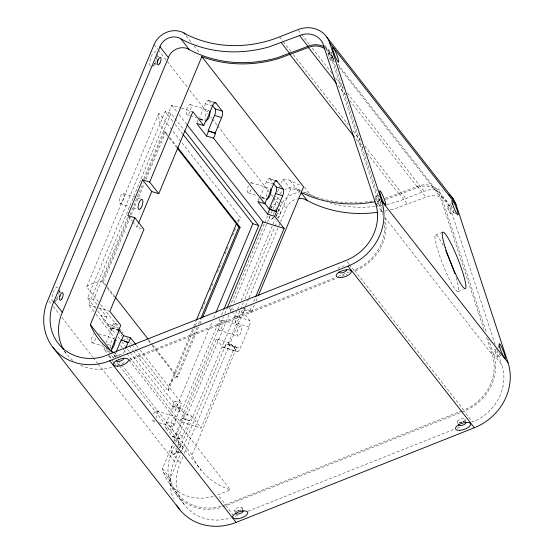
<?xml version="1.0" encoding="UTF-8"?>
<svg xmlns="http://www.w3.org/2000/svg" width="554" height="554" viewBox="0 0 554 554"><rect width="100%" height="100%" fill="white"/><g stroke="black" fill="none" stroke-linecap="round" stroke-linejoin="round"><path stroke-width="0.42" stroke-dasharray="2.77 2.08" d="M238.303 222.196L240.284 217.417L158.873 113.251C158.382 119.345 159.891 125.696 163.534 130.654L176.788 147.613M135.675 349.408L168.132 390.937L169.559 384.656L193.394 327.331M450.547 205.098L451.711 201.157M497.963 347.815L498.891 344.664M95.724 338.293L95.26 339.588A5.291 1.932 -72.7 0 1 91.583 341.915A5.291 1.932 -72.7 0 1 93.633 333.861M237.444 221.482L240.284 217.417M174.434 445.97L170.376 455.907A46.266 41.744 -38 0 0 221.247 507.409M178.63 451.011L172.772 465.291A52.879 47.72 -38 0 0 173.492 499.071M182.875 456.766L178.81 466.703A46.266 41.744 -38 0 0 229.681 518.205L231.247 517.671M98.425 301.75L86.715 286.771L158.873 113.251M95.752 308.571L87.546 298.073L165.134 111.486L171.006 113.314L184.302 130.322M94 311.577L88.695 304.79L171.726 105.128L180.673 107.912M97.005 304.492L93.418 299.901L127.905 216.974M143.818 178.7L171.006 113.314M129.712 215.458L102.22 281.571L105.405 285.649M130.038 214.661L143.292 182.799M144.615 179.614L164.49 131.824L163.534 130.654M106.583 286.016L103.39 281.938L130.882 215.825M131.215 215.028L144.137 183.963M146.118 179.184L165.667 132.191L164.49 131.824M141.595 228.636L136.9 227.175L138.216 224.003M111.79 330.696L107.898 324.111L113.771 325.946L111.79 330.696L104.775 321.715L106.749 316.964L99.062 307.117M119.096 330.496L111.7 327.85L113.674 323.093L118.376 324.561M197.03 122.649L198.007 120.301M105.946 342.974L112.047 328.3M199.011 119.186L205.43 103.737A5.291 1.932 -72.7 0 1 208.816 100.773L213.512 102.241M113.251 357.946A5.291 1.932 -72.7 0 0 114.747 355.426L115.71 353.106M123.403 353.757L125.01 349.893M193.727 326.535L196.047 320.96M168.132 390.937L194.939 326.465M195.271 325.669L196.926 321.687M202.224 308.952L205.859 300.199M209.834 290.649L213.477 281.889M217.445 272.339L221.42 262.79M225.062 254.03L228.698 245.277M232.673 235.727L236.316 226.974M197.148 327.372L176.615 376.755L172.509 379.719L169.559 384.656M198.471 324.187L200.458 319.409M152.17 345.481L176.615 376.755L177.786 377.122L198.657 326.943M199.98 323.758L201.968 318.972M172.758 405.971L174.739 401.221L181.781 403.416L179.808 408.166L180.161 408.617L173.734 424.066A5.291 1.932 -72.7 0 0 173.16 430.617L166.11 428.422A5.291 1.932 -72.7 0 1 166.685 421.871L173.111 406.421L172.758 405.971L179.808 408.166M258.088 200.777L259.715 196.857M260.068 197.307L266.495 181.857A5.291 1.932 -72.7 0 1 269.874 178.9L274.576 180.362M219.945 318.855L181.144 412.148L175.272 410.32L212.411 321.015M213.74 317.823L215.728 313.038M221.6 314.866L223.587 310.081M254.404 305.053L251.419 312.248L250.013 310.448L242.964 308.253L228.137 343.909L235.187 346.105L201.088 428.11L179.939 421.525L223.442 316.902M224.772 313.709L226.766 308.917M166.11 428.422L172.426 436.504A5.291 1.932 -72.7 0 0 175.805 433.547L182.231 418.097L189.634 420.742L191.608 415.985L184.558 413.79L174.739 401.221M189.634 420.742L182.585 418.547L184.558 413.79M213.297 496.363A44.936 40.553 -38 0 1 178.928 492.104L175.445 489.625A44.936 40.553 -38 0 1 163.499 472.361L162.502 468.629L173.748 441.573M174.081 440.783L216.427 338.937L230.526 343.328L236.828 351.388A5.291 1.932 -72.7 0 0 240.207 348.431L249.106 327.04A5.291 1.932 -72.7 0 0 249.681 320.489L243.379 312.428L238.677 310.967M229.612 307.241L264.334 223.74M264.667 222.95L267.97 214.994M270.615 208.636L271.938 205.451M273.593 201.476L275.906 195.908M277.561 191.933L279.874 186.366M281.197 183.187L282.962 179.191A13.04 11.766 -38 0 1 288.322 179.849L301.231 185.839M175.763 442.771L228.927 314.942M230.249 311.743L232.244 306.951M233.906 302.955L267.132 223.061M267.464 222.258L278.447 196.116M172.426 436.504L179.475 438.699A5.291 1.932 -72.7 0 0 182.855 435.742L189.281 420.292M179.953 447.826L237.313 309.894M237.645 309.097L239.64 304.312M241.295 300.323L275.109 218.996M276.439 215.811L280.421 206.24A20.99 18.94 -38 0 1 293.26 193.796L296.161 192.889A20.99 18.94 -38 0 1 299.125 192.397M220.998 506.218A44.936 40.553 -38 0 1 171.2 482.215L170.203 478.483L181.449 451.434M181.781 450.644L226.108 344.041L240.207 348.431M249.106 327.04L235.007 322.65L240.298 309.928M240.63 309.132L243.275 302.768M244.923 298.793L274.687 227.23M275.013 226.441L277 221.669M278.323 218.484L290.67 189.046A13.04 11.766 -38 0 1 296.023 189.71L299.887 191.663M184.205 453.567L245.339 306.563M245.671 305.76L248.656 298.571M248.988 297.775L280.22 222.673M280.553 221.87L287.228 206.227A14.362 12.964 -38 0 1 297.082 198.941M462.057 410.715L225.589 504.646L217.888 494.791L230.471 489.791A72.636 65.538 -38 0 1 192.113 454.862L236.593 347.898L229.543 345.703L230.526 343.328M243.379 312.428L244.369 310.053L243.428 308.855M250.013 310.448L252.001 305.676M253.656 301.695L255.311 297.713M256.066 301.064L258.06 296.265M152.551 66.411L155.771 63.738M54.701 301.722L57.914 299.049M271.869 219.065L273.801 217.459M174.011 454.377L177.232 451.704M86.715 286.771C91.306 283.163 97.615 281.044 103.39 281.938M328.093 53.523L331.257 52.263M331.015 60.898L334.18 59.638M375.203 196.802L378.368 195.541M384.718 198.339A124.276 112.137 -38 0 0 387.177 197.653L420.036 185.438A19.819 17.88 -38 0 1 440.61 193.976L486.454 332.822M385.771 199.308A125.599 113.335 -38 0 0 387.426 198.844L420.251 186.636A18.49 16.689 -38 0 1 439.454 194.606L483.884 329.201M378.119 204.177A3.968 0.526 68.3 0 0 376.367 198.498A3.968 0.526 68.3 0 0 375.494 198.789A3.968 0.526 68.3 0 0 378.119 204.177L381.291 202.916M386.844 204.412A117.656 106.167 -38 0 0 405.888 198.547L424.156 191.296A26.44 23.857 -38 0 1 440.541 190.14L443.366 191.088M390.674 209.772A124.276 112.137 -38 0 0 395.618 208.449L428.477 196.234A19.819 17.88 -38 0 1 449.052 204.772L495.428 345.26M447.459 206.24L450.624 204.987M450.381 213.615A3.968 0.526 68.3 0 0 448.622 207.944A3.968 0.526 68.3 0 0 447.75 208.228A3.968 0.526 68.3 0 0 450.381 213.615L453.546 212.362A3.968 0.526 68.3 0 0 451.787 206.684A3.968 0.526 68.3 0 0 450.921 206.974A3.968 0.526 68.3 0 0 453.546 212.362M435.582 235.034L442.888 232.133M128.722 359.601L334.955 277.686M338.162 276.411L349.394 271.945M117.282 365.439L126.132 361.928M129.352 360.647L336.084 278.53M341.714 276.294L347.351 274.057M457.971 291.57L463.089 289.541M494.639 349.747L497.804 348.494M497.561 357.122A3.968 0.526 68.3 0 0 495.802 351.444A3.968 0.526 68.3 0 0 494.937 351.735A3.968 0.526 68.3 0 0 497.561 357.122L500.726 355.862M222.812 506.875L460.824 412.501M461.627 412.183L464.044 411.22A46.273 41.751 -38 0 0 493.482 354.2L488.614 339.401M237.59 515.324L234.377 516.598L225.935 505.802M248.047 511.169L453.982 429.371M457.195 428.09L461.219 426.49M222.528 505.691L225.589 504.646M157.398 56.418L158.929 56.896M154.94 63.952L156.463 64.43M208.38 100.475L214.647 102.421M205.43 103.737L212.48 105.932M190.271 104.602L209.073 110.454A5.291 1.932 -72.7 0 0 206.123 113.715A5.291 1.932 -72.7 0 0 205.25 119.643M181.483 108.162L192.875 111.707M187.176 114.72L189.627 115.481M190.451 115.738L196.171 117.517M200.257 118.791L205.16 120.315M200.223 119.221L204.142 120.44M199.793 119.429L204.488 120.89M269.445 178.596L274.14 180.057M266.495 181.857L273.544 184.053M251.329 182.73L269.313 188.325M248.24 192.84L257.229 195.638M261.315 196.912L266.218 198.436M262.07 197.591L265.982 198.81M261.633 197.799L265.553 199.018M278.24 209.551L279.77 210.021M123.217 193.519L123.646 193.824A5.291 1.932 -72.7 0 1 122.102 202.21A5.291 1.932 -72.7 0 1 119.325 200.257A5.291 1.932 -72.7 0 1 123.217 193.519L140.377 198.865M120.121 203.63L129.927 206.684M133.195 207.702L137.288 208.976M244.369 310.053L251.419 312.248M233.982 309.499L229.28 308.038L231.378 310.725M231.904 311.396L235.582 316.099L249.681 320.489M222.14 320.094L240.942 325.946M219.052 330.205L237.846 336.056M87.546 298.073L93.418 299.901M59.548 291.736L61.072 292.207M88.695 304.79L97.642 307.574M98.46 307.823L109.844 311.369M216.427 338.937L222.729 346.998L236.828 351.388M223.158 347.303L237.257 351.693M106.749 316.964L100.876 315.136L104.775 321.715M111.7 327.85L118.75 330.046M98.674 333.75L114.2 338.584A5.291 1.932 -72.7 0 0 111.008 342.483A5.291 1.932 -72.7 0 0 110.682 348.397M107.192 344.235L111.105 345.454M92.31 342.85L103.757 346.409M104.637 347.635A5.291 1.932 -72.7 0 0 105.052 350.301L111.319 352.247M114.747 355.426L117.884 356.395M173.111 406.421L180.161 408.617M156.463 410.86L175.265 416.712M166.685 421.871L173.734 424.066M153.375 420.971L155.009 421.476M159.095 422.75L172.169 426.822M175.805 433.547L182.855 435.742M172.862 436.808L179.905 439.003M178.859 444.391L181.913 445.34M176.394 451.925L179.448 452.874M300.552 190.541L296.577 188.533A14.362 12.964 -38 0 0 284.763 189.648M304.984 192.688A20.99 18.94 -38 0 1 310.337 194.634L314.263 196.808A117.656 106.167 -38 0 0 315.732 197.501M453.407 212.314L456.946 214.384M324.692 45.172L329.969 51.917M439.419 191.961L447.861 202.757M325.267 47.526L332.123 56.3L382.135 208.401M441.58 196.338L450.014 207.134M328.882 52.685L333.667 58.8M337.919 64.243L438.339 192.723M325.911 49.493A18.49 16.689 -38 0 1 329.997 54.569L330.918 56.82L334.637 61.577M338.889 67.013L440.375 196.864M298.357 30.338L301.023 33.752M301.556 34.431L309.554 44.659M312.221 48.073L331.943 73.308M335.669 78.079L343.667 88.308M347.4 93.086L424.156 191.296M417.404 186.303L425.839 197.099M338.037 85.496L345.481 95.011M349.726 100.447L417.737 187.467M279.562 36.91L282.755 41.003M283.288 41.689L291.286 51.917M293.419 54.645L348.321 124.892M353.12 131.028L360.585 140.578M364.844 146.034L405.888 198.547M399.178 193.547L407.612 204.343M355.952 138.957L362.856 147.793M367.108 153.236L399.524 194.703M376.644 204.71L382.973 212.805M493.482 354.2L501.917 364.996A46.273 41.751 -38 0 1 472.479 422.016L464.044 411.22M384.933 217.362L492.264 354.685A44.95 40.56 -38 0 1 463.663 410.078L354.214 270.033A44.95 40.56 -38 0 0 384.448 222.016M186.137 35.726L191.469 42.547M194.135 45.954L199.994 53.461M304.471 187.134L310.337 194.634M298.544 189.426L300.656 192.127M290.171 180.694L297.879 190.548M282.852 179.212L290.559 189.066M347.206 261.73L348.785 263.759M349.311 264.431L354.588 271.183A46.273 41.751 -38 0 0 385.169 218.442M208.816 100.773L211.974 104.817M269.874 178.9L273.032 182.938M277.762 197.494L286.203 208.29M154.088 44.604L157.814 49.382M158.347 50.061L187.667 87.574M189.8 90.302L207.923 113.487M210.589 116.901L211.656 118.265M212.189 118.944L216.988 125.079M217.521 125.765L269.223 191.919M271.356 194.648L272.956 196.691M273.489 197.376L278.288 203.512M278.821 204.197L280.421 206.24M171.726 105.128L177.031 111.915M179.15 114.63L186.58 124.131M165.134 111.486L173.111 121.686M175.237 124.408L182.681 133.936M165.667 132.191L167.786 134.906M169.912 137.627L176.823 146.471M235.187 346.105L236.593 347.898M128.293 216.171L132.344 221.344M132.849 221.995L136.9 227.175M228.137 343.909L229.543 345.703M107.109 286.695L114.553 296.217M148.562 339.727L152.281 344.484M152.814 345.17L177.786 377.122M107.531 288.371L114.443 297.207M148.451 340.724L151.637 344.803M136.36 345.294L139.532 349.352M140.058 350.024L181.781 403.416M191.608 415.985L201.088 428.11M100.551 304.471L118.646 327.622M119.172 328.3L122.898 333.065M126.624 337.829L128.223 339.872M130.349 342.601L131.416 343.958M131.949 344.636L135.141 348.722M113.674 323.093L117.815 328.39M113.771 325.946L117.483 330.696M118.016 331.375L121.728 336.126M123.854 338.84L124.913 340.198M129.158 345.627L132.87 350.377M133.403 351.056L181.144 412.148M182.231 418.097L182.585 418.547M97.802 311.196L115.855 334.297M117.974 337.012L119.567 339.048M121.686 341.763L125.405 346.513M127.524 349.228L129.65 351.942M130.176 352.621L175.272 410.32M96.126 314.291L114.692 338.044M115.218 338.723L118.404 342.794M120.523 345.509L126.36 352.974M126.894 353.653L179.939 421.525M129.255 360.287L230.471 489.791M113.681 354.512L115.786 357.205M118.418 360.578L121.077 363.978M121.603 364.657L192.113 454.862M105.745 348.106L113.736 358.327M116.936 362.42L119.062 365.148M119.595 365.827L201.102 470.111M105.052 350.301L108.736 355.01M109.263 355.689L111.368 358.383A5.291 1.932 -72.7 0 0 112.053 358.708M108.57 355.64L111.209 359.013M111.735 359.691L113.314 361.714M113.84 362.385L115.952 365.086M171.775 452.362L180.216 463.158M49.057 301.106L51.19 303.834M53.316 306.563L59.714 314.748M61.847 317.477L92.767 357.032M93.294 357.718L97.559 363.168M98.093 363.853L174.323 461.378M162.502 468.629L170.203 478.483M163.499 472.361L171.2 482.215M169.476 483.587L177.183 493.441M64.049 350.841L66.688 354.214M176.137 494.258L184.579 505.054M332.123 56.3L331.154 53.939A19.819 17.88 -38 0 0 325.51 47.575M497.056 350.197L501.917 364.996M486.585 337.421L492.264 354.685M464.924 419.323L465.9 422.3M457.438 421.926L458.414 424.904M330.918 56.82L382.807 214.64M242.07 507.845L243.054 510.823M234.584 510.449L235.568 513.426M156.921 53.71L157.904 57.207A3.968 1.447 -72.7 0 0 157.253 56.376M178.146 440.866L179.364 445.181M59.181 289.444L60.047 292.526M500.664 355.862A3.968 0.526 68.3 0 1 500.151 355.259M500.013 355.031A3.968 0.526 68.3 0 1 499.403 353.833M499.237 353.48A3.968 0.526 68.3 0 1 499.078 353.106M333.737 59.23A3.968 0.526 68.3 0 1 333.169 58.253M333.016 57.941A3.968 0.526 68.3 0 1 331.334 53.461A3.968 0.526 68.3 0 1 331.707 52.672M380.84 202.508A3.968 0.526 68.3 0 1 380.279 201.531M380.12 201.22A3.968 0.526 68.3 0 1 378.437 196.739A3.968 0.526 68.3 0 1 378.811 195.95M379.22 196.635A3.968 0.526 68.3 0 1 379.532 197.238M381.782 205.423A117.656 106.167 -38 0 1 375.854 206.33M375.003 206.434A117.656 106.167 -38 0 1 330.219 202.923M177.46 445.208A3.968 1.447 -72.7 0 1 179.281 447.542M177.986 450.838A3.968 1.447 -72.7 0 1 176.089 451.649A3.968 1.447 -72.7 0 1 176.165 447.978M174.468 441.379A7.929 2.902 -72.7 0 1 177.876 440.298A7.929 2.902 -72.7 0 1 177.938 446.836M177.211 449.211A7.929 2.902 -72.7 0 1 171.844 454.412A7.929 2.902 -72.7 0 1 173.021 443.851M273.676 214.592A3.968 1.447 -72.7 0 1 274.278 211.87M275.31 209.89A3.968 1.447 -72.7 0 1 275.691 209.454M276.065 209.163A3.968 1.447 -72.7 0 1 276.238 209.08M270.878 208.539A7.929 2.902 -72.7 0 1 274.832 204.35A7.929 2.902 -72.7 0 1 276.211 209.19M273.378 217.327A7.929 2.902 -72.7 0 1 269.022 216.15M269.355 213.193A7.929 2.902 -72.7 0 1 269.535 212.404M58.897 291.826A3.968 1.447 -72.7 0 1 60.095 292.789M58.108 298.89A3.968 1.447 -72.7 0 1 56.577 298.474M52.526 301.757A7.929 2.902 -72.7 0 1 53.392 291.93A7.929 2.902 -72.7 0 1 58.461 287.491M59.043 291.854A7.929 2.902 -72.7 0 1 56.21 299.984M55.836 300.524A7.929 2.902 -72.7 0 1 55.455 300.995M156.339 63.135A3.968 1.447 -72.7 0 1 154.434 63.163M150.182 66.12A7.929 2.902 -72.7 0 1 151.567 55.885A7.929 2.902 -72.7 0 1 156.519 52.498M156.9 56.536A7.929 2.902 -72.7 0 1 154.434 64.07M154.067 64.666A7.929 2.902 -72.7 0 1 153.687 65.206M153.313 65.677A7.929 2.902 -72.7 0 1 152.932 66.078M236.572 511.681A3.968 1.627 -18.2 0 1 236.863 511.481M237.521 511.107A3.968 1.627 -18.2 0 1 239.037 510.504M239.439 510.393A3.968 1.627 -18.2 0 1 241.648 510.158M459.418 423.166A3.968 1.627 -18.2 0 1 460.367 422.591M460.727 422.418A3.968 1.627 -18.2 0 1 461.891 421.982M463.075 421.712A3.968 1.627 -18.2 0 1 464.792 421.67M266.169 196.857A5.291 1.932 -72.7 0 1 269.597 188.623M250.193 183.152A5.291 1.932 -72.7 0 1 252.174 185.694M251.191 189.579A5.291 1.932 -72.7 0 1 247.811 192.536A5.291 1.932 -72.7 0 1 248.379 185.985M153.513 414.115A5.291 1.932 -72.7 0 1 156.893 411.158A5.291 1.932 -72.7 0 1 156.325 417.709M154.511 420.548A5.291 1.932 -72.7 0 1 152.53 418.007M226.108 344.041A5.291 1.932 -72.7 0 1 222.729 346.998M235.582 316.099A5.291 1.932 -72.7 0 1 235.007 322.65M379.919 200.777A125.599 113.335 -38 0 1 374.885 201.808M456.101 277.623A30.408 4.051 68.3 0 1 452.701 285.483A30.408 4.051 68.3 0 1 435.804 242.811A30.408 4.051 68.3 0 1 443.906 246.828M120.266 356.298A72.636 65.538 -38 0 1 114.976 353.459M387.364 210.548A124.276 112.137 -38 0 1 384.871 211.067M383.202 211.386A124.276 112.137 -38 0 1 379.033 212.085M279.971 193.713A14.362 12.964 -38 0 1 282.429 191.22M380.584 199.371A124.276 112.137 -38 0 1 376.429 200.271M372.267 201.026A124.276 112.137 -38 0 1 363.071 202.196M362.233 202.265A124.276 112.137 -38 0 1 303.329 192.016M277.644 212.078A3.968 1.447 -72.7 0 1 280.352 211.697A3.968 1.447 -72.7 0 1 277.609 217.597M277.173 217.48A3.968 1.447 -72.7 0 1 276.952 217.196M276.799 216.766A3.968 1.447 -72.7 0 1 276.813 214.8M276.972 214.01A3.968 1.447 -72.7 0 1 277.201 213.214M236.669 511.12A3.968 1.627 -18.2 0 1 235.415 508.842A3.968 1.627 -18.2 0 1 241.406 507.319A3.968 1.627 -18.2 0 1 239.757 510.331M238.996 510.636A3.968 1.627 -18.2 0 1 237.417 511.037M179.482 448.138A3.968 1.447 -72.7 0 1 182.162 445.541A3.968 1.447 -72.7 0 1 181.573 450.817M180.098 452.784A3.968 1.447 -72.7 0 1 178.873 451.524M461.842 422.113A3.968 1.627 -18.2 0 1 457.521 421.144A3.968 1.627 -18.2 0 1 463.719 418.679A3.968 1.627 -18.2 0 1 462.604 421.816M111.79 367.364A46.266 41.744 -38 0 1 80.288 365.134M72.823 360.432A46.266 41.744 -38 0 1 64.583 351.243M338.099 268.745A3.968 1.627 -18.2 0 1 344.2 266.003M115.253 357.268A3.968 1.627 -18.2 0 1 117.773 355.218A3.968 1.627 -18.2 0 1 121.651 354.56M328.134 54.583A3.968 0.526 68.3 0 1 329.367 55.442A3.968 0.526 68.3 0 1 331.077 60.808A3.968 0.526 68.3 0 1 328.903 56.993M328.626 56.231A3.968 0.526 68.3 0 1 328.287 55.178M190.126 111.458L189.572 112.628A5.291 1.932 -72.7 0 1 186.31 112.15A5.291 1.932 -72.7 0 1 189.925 104.595A5.291 1.932 -72.7 0 1 190.126 111.458M173.942 425.701A5.291 1.932 -72.7 0 0 175.694 417.01A5.291 1.932 -72.7 0 0 171.511 422.591A5.291 1.932 -72.7 0 0 173.942 425.701M239.619 334.935A5.291 1.932 -72.7 0 0 241.371 326.244A5.291 1.932 -72.7 0 0 237.188 331.825A5.291 1.932 -72.7 0 0 239.619 334.935M220.824 329.083A5.291 1.932 -72.7 0 0 222.569 320.392A5.291 1.932 -72.7 0 0 218.394 325.967A5.291 1.932 -72.7 0 0 220.824 329.083"/><path stroke-width="0.83" d="M53.883 301.521L52.478 305.067A46.266 41.744 -38 0 0 103.356 356.568L346.146 260.387A46.273 41.751 -38 0 0 375.584 203.36L322.719 43.143A19.819 17.88 -38 0 0 302.145 34.597L269.286 46.813A124.276 112.137 -38 0 1 184.662 40.809L178.679 37.693A14.362 12.964 -38 0 0 160.902 44.59L53.883 301.521L62.325 312.317L60.919 315.863A46.266 41.744 -38 0 0 63.461 349.359M62.325 312.317L169.337 55.386A14.362 12.964 -38 0 1 187.12 48.489L193.104 51.605A124.276 112.137 -38 0 0 277.727 57.609L310.579 45.393A19.819 17.88 -38 0 1 324.152 46.771M255.643 296.916L284.112 228.449L274.639 216.323L276.591 211.628L276.245 211.178L282.665 195.728A5.291 1.932 -72.7 0 0 283.239 189.177L276.924 181.096A5.291 1.932 -72.7 0 0 273.544 184.053L267.118 199.502L266.765 199.052L264.812 203.754L213.581 138.202L215.534 133.5L215.181 133.05L221.607 117.6A5.291 1.932 -72.7 0 0 222.182 111.049L215.866 102.968A5.291 1.932 -72.7 0 0 212.48 105.932L206.06 121.381L205.707 120.931L203.754 125.626L192.875 111.707L158.776 193.713L149.663 182.058L142.613 179.863L127.787 215.52L134.837 217.715L143.95 229.37L109.844 311.369L120.724 325.288L118.75 330.046L119.096 330.496L112.677 345.945A5.291 1.932 -72.7 0 0 111.936 352.219M111.569 351.818L90.357 324.679L134.837 217.715M149.663 182.058L201.829 56.626L203.657 57.387A125.599 113.335 -38 0 0 277.969 58.8L310.794 46.598A18.49 16.689 -38 0 1 324.104 48.246M138.542 223.214L151.727 191.518L142.613 179.863M116.035 352.33L121.174 339.969L128.576 342.614L130.55 337.864L123.5 335.669L118.327 329.048M215.534 133.5L208.131 130.855L214.557 115.405A5.291 1.932 -72.7 0 0 215.132 108.861L212.501 105.489M123.5 335.669L121.527 340.419L121.174 339.969M213.581 138.202L206.531 136.007L208.484 131.305M125.654 348.348L128.223 342.164M196.379 320.164L236.44 223.823M200.79 318.612L238.885 227.008L177.245 148.14M202.632 317.38L240.062 227.375L177.356 147.149M216.06 312.241L252.866 223.733L183.215 134.615M223.92 309.284L258.739 225.561L184.835 131M227.098 308.114L262.963 221.863L187.107 124.809M273.558 183.616L276.19 186.982A5.291 1.932 -72.7 0 1 275.615 193.533L269.196 208.983L276.245 211.178M274.639 216.323L267.589 214.128L269.542 209.433L264.632 203.145M258.393 295.469L303.578 186.809L201.829 56.626M109.768 360.758L348.03 266.114A52.879 47.72 -38 0 0 381.678 200.943L329.713 42.893A26.44 23.857 -38 0 0 297.823 29.66L279.562 36.91A117.656 106.167 -38 0 1 187.938 35.172L184.004 32.998A20.99 18.94 -38 0 0 154.088 44.604L46.439 303.654A52.879 47.72 -38 0 0 58.142 352.974A52.879 47.72 -38 0 0 109.768 360.758L236.094 522.394L474.363 427.75A52.879 47.72 -38 0 0 508.004 362.579L456.046 204.53A26.44 23.857 -38 0 0 449.017 194.371M214.294 102.483L215.866 102.968M215.132 108.861L222.182 111.049M214.557 115.405L221.607 117.6M203.754 125.626L196.705 123.431L206.531 136.007M208.131 130.855L215.181 133.05M275.359 180.604L276.924 181.096M276.19 186.982L283.239 189.177M275.615 193.533L282.665 195.728M264.812 203.754L257.762 201.559L267.589 214.128M269.542 209.433L276.591 211.628M262.963 221.863L284.112 228.449M151.727 191.518L158.776 193.713M252.866 223.733L258.739 225.561M240.062 227.375L238.289 226.302L237.278 223.982M124.657 341.396L128.576 342.614M377.364 212.327A124.276 112.137 -38 0 1 310.995 202.445L305.012 199.329A14.362 12.964 -38 0 0 299.112 198.602M326.936 37.298L453.262 198.928M329.713 42.893L456.046 204.53M299.506 35.463L307.948 46.259M308.287 47.422L336.444 83.453M281.287 42.706L289.721 53.503M290.067 54.659L354.359 136.914M381.678 200.943L508.004 362.579M375.584 203.36L376.644 204.71M184.004 32.998L185.071 34.362M180.652 38.593L189.094 49.389M301.182 192.806L306.985 200.223M348.03 266.114L474.363 427.75M159.871 46.654L168.305 57.45M115.08 296.896L148.029 339.048M130.55 337.864L135.834 344.623M53.032 347.497L179.364 509.133M236.094 522.394A52.879 47.72 -38 0 1 176.518 505.019M59.777 295.677A3.968 1.447 -72.7 0 1 59.513 296.466M157.821 59.569A3.968 1.447 -72.7 0 1 157.627 60.365M157.371 61.155A3.968 1.447 -72.7 0 1 157.059 61.896M242.832 510.539A3.968 1.627 -18.2 0 1 240.166 513.544A3.968 1.627 -18.2 0 1 235.519 513.26M465.679 422.016A3.968 1.627 -18.2 0 1 462.825 425.098A3.968 1.627 -18.2 0 1 458.359 424.565M346.499 269.5A3.968 1.627 -18.2 0 1 343.113 272.568A3.968 1.627 -18.2 0 1 339.076 271.723M123.736 358.168A3.968 1.627 -18.2 0 1 120.266 361.09A3.968 1.627 -18.2 0 1 116.195 360.432M209.8 111.389A5.291 1.932 -72.7 0 1 208.927 117.309A5.291 1.932 -72.7 0 1 205.977 120.571M270.56 188.886A5.291 1.932 -72.7 0 1 270.234 194.8A5.291 1.932 -72.7 0 1 267.035 198.692M114.927 339.519A5.291 1.932 -72.7 0 1 114.304 344.803A5.291 1.932 -72.7 0 1 111.645 348.66M114.339 353.071A72.636 65.538 -38 0 1 90.357 324.679M374.885 201.808A125.599 113.335 -38 0 1 301.902 192.778M445.741 250.63A30.408 4.051 68.3 0 1 454.848 273.628M452.673 204.114A7.929 1.06 68.3 0 0 457.929 214.883A7.929 1.06 68.3 0 0 454.419 203.533A7.929 1.06 68.3 0 0 452.673 204.114M499.86 347.621A7.929 1.06 68.3 0 0 505.109 358.39A7.929 1.06 68.3 0 0 501.599 347.039A7.929 1.06 68.3 0 0 499.86 347.621M333.314 51.39A7.929 1.06 68.3 0 0 338.563 62.166A7.929 1.06 68.3 0 0 335.052 50.816A7.929 1.06 68.3 0 0 333.314 51.39M380.418 194.669A7.929 1.06 68.3 0 0 385.667 205.444A7.929 1.06 68.3 0 0 382.156 194.087A7.929 1.06 68.3 0 0 380.418 194.669M236.89 518.814A7.929 3.255 -18.2 0 0 247.797 512.595A7.929 3.255 -18.2 0 0 235.956 513.205A7.929 3.255 -18.2 0 0 236.89 518.814M459.737 430.299A7.929 3.255 -18.2 0 0 470.644 424.073A7.929 3.255 -18.2 0 0 458.802 424.689A7.929 3.255 -18.2 0 0 459.737 430.299M340.426 277.644A7.929 3.255 -18.2 0 0 351.333 271.418A7.929 3.255 -18.2 0 0 339.491 272.035A7.929 3.255 -18.2 0 0 340.426 277.644M117.573 366.159A7.929 3.255 -18.2 0 0 128.486 359.941A7.929 3.255 -18.2 0 0 116.638 360.55A7.929 3.255 -18.2 0 0 117.573 366.159M140.695 208.359A5.291 1.932 -72.7 0 0 142.44 199.675A5.291 1.932 -72.7 0 0 138.265 205.25A5.291 1.932 -72.7 0 0 140.695 208.359M445.153 247.375A30.408 4.051 68.3 0 0 465.277 288.669A30.408 4.051 68.3 0 0 451.822 245.152A30.408 4.051 68.3 0 0 445.153 247.375M61.91 298.835A3.968 1.447 -72.7 0 0 62.602 292.685A3.968 1.447 -72.7 0 0 59.597 297.837A3.968 1.447 -72.7 0 0 61.91 298.835M159.767 63.516A3.968 1.447 -72.7 0 0 160.452 57.367A3.968 1.447 -72.7 0 0 157.447 62.519A3.968 1.447 -72.7 0 0 159.767 63.516"/></g></svg>
